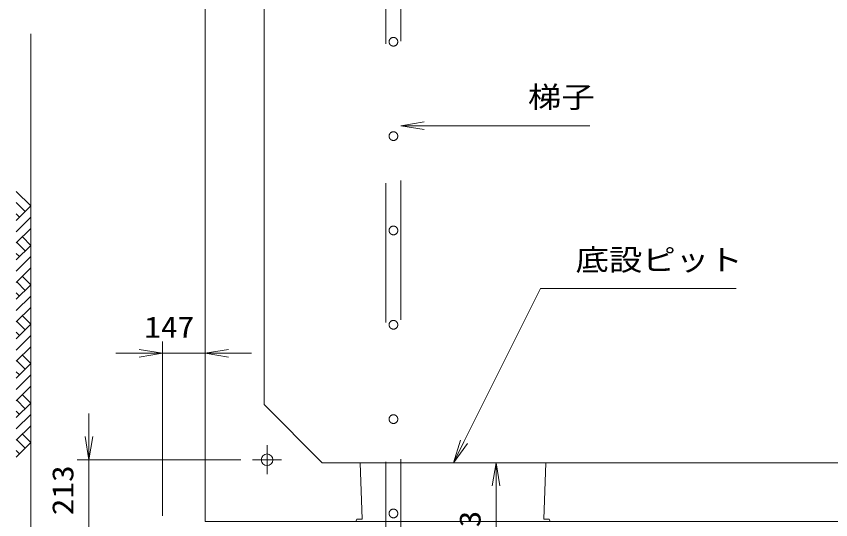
# Model space of a CAD drawing. Units: millimetres at full size. Extents: x -112800 to -79200, y 0 to 23760.
# Drawn here: x -92653 to -89850, y 7060 to 8795 of the extents above; entities that cross this region are included whole.
import ezdxf
from ezdxf.enums import TextEntityAlignment as Align

# ---------------------------------------------------------------- set-up
doc = ezdxf.new("R2010")
doc.units = ezdxf.units.MM
doc.header["$LTSCALE"] = 80.0044
doc.linetypes.add('CHAIN', pattern=[18.5, 12, -1.5, 3.5, -1.5])
doc.linetypes.add('DASHED_SPACED', pattern=[12, 6, -6])
for name, color, linetype, lineweight in [('0_2', 4, 'Continuous', 13), ('FRP', 4, 'DASHED_SPACED', 13), ('寸法', 6, 'Continuous', 13), ('ﾊｯﾁﾝｸﾞ', 4, 'Continuous', 9)]:
    doc.layers.add(name, color=color, linetype=linetype, lineweight=lineweight)
doc.styles.add('ＭＳ ゴシック', font='')
doc.styles.get('ＭＳ ゴシック').set_extended_font_data('MS Gothic')

# ---------------------------------------------------------------- blocks, each defined once
blk = doc.blocks.new('open_arrow')
at = {"color": 0, "linetype": 'Continuous', "lineweight": -2}
blk.add_lwpolyline([(7.5, 1.25), (0, 0), (7.5, -1.25)], dxfattribs=at)

msp = doc.modelspace()

# ---------------------------------------------------------------- linework, layer by layer
at = {"layer": '0_2', "color": 2, "linetype": 'CHAIN'}
for p, q in [((-91790, 7217), (-91790, 7317)), ((-91840, 7267), (-91740, 7267))]:
    msp.add_line(p, q, dxfattribs=at)
at = {"layer": '0_2', "color": 3}
for points in [[(-92003, 7054), (-88397, 7054), (-88397, 9510), (-92003, 9510)], [(-91600, 7257), (-88800, 7257), (-88600, 7457), (-88600, 9107), (-88800, 9307), (-91600, 9307), (-91800, 9107), (-91800, 7457)], [(-90837.76, 7063), (-90818.48, 7063), (-90815.48, 7054), (-91484.52, 7054), (-91481.52, 7063), (-91462.24, 7063), (-91470, 7257), (-90830, 7257)]]:
    msp.add_lwpolyline(points, close=True, dxfattribs=at)
at = {"layer": '0_2'}
msp.add_lwpolyline([(-92150, 6734), (-92603, 6734), (-92603, 8734)], dxfattribs=at)
at = {"layer": '0_2', "color": 3}
msp.add_circle((-91790, 7267), 20, dxfattribs=at)
at = {"layer": 'FRP'}
msp.add_lwpolyline([(-91381, 10140), (-91381, 6789), (-91329, 6789), (-91329, 10260), (-91381, 10260), (-91381, 10172), (-91366, 10172), (-91366, 10185)], dxfattribs=at)
for centre in [(-91355, 8707), (-91355, 8382), (-91355, 8057), (-91355, 7732), (-91355, 7407), (-91355, 7082)]:
    msp.add_circle(centre, 15, dxfattribs=at)
at = {"layer": '寸法'}
for p, q in [((-92150, 7074), (-92150, 7674)), ((-92003, 7094), (-92003, 7674)), ((-91843, 7634), (-92310, 7634)), ((-92403, 6894), (-92403, 7427)), ((-91880, 7267), (-92443, 7267)), ((-91001.67, 7257), (-91001.67, 6754))]:
    msp.add_line(p, q, dxfattribs=at)
for points in [[(-91329, 8418), (-91249, 8418), (-90932.33, 8418), (-90679, 8418)], [(-91148.33, 7257), (-91112.56, 7328.55), (-90848.33, 7857), (-90175, 7857)]]:
    msp.add_lwpolyline(points, dxfattribs=at)
at = {"layer": 'ﾊｯﾁﾝｸﾞ'}
for p, q in [((-92653, 8191.65), (-92603, 8141.65)), ((-92653, 8152.76), (-92622.44, 8122.2)), ((-92603, 8141.65), (-92653, 8091.65)), ((-92653, 8113.87), (-92641.89, 8102.76)), ((-92603, 8102.76), (-92653, 8052.76)), ((-92603, 8063.87), (-92653, 8013.87)), ((-92632.05, 8034.82), (-92603, 8005.76)), ((-92603, 8005.76), (-92653, 7955.76)), ((-92651.5, 8015.37), (-92622.44, 7986.32)), ((-92653, 7977.98), (-92641.89, 7966.87)), ((-92603, 7966.87), (-92653, 7916.87)), ((-92603, 7927.98), (-92653, 7877.98)), ((-92651.5, 7879.49), (-92622.44, 7850.44)), ((-92632.05, 7898.93), (-92603, 7869.88)), ((-92603, 7869.88), (-92653, 7819.88)), ((-92653, 7842.1), (-92641.89, 7830.99)), ((-92603, 7830.99), (-92653, 7780.99)), ((-92603, 7792.1), (-92653, 7742.1)), ((-92651.5, 7743.61), (-92622.44, 7714.56)), ((-92632.05, 7763.05), (-92603, 7734)), ((-92603, 7734), (-92653, 7684)), ((-92653, 7706.22), (-92641.89, 7695.11)), ((-92603, 7695.11), (-92653, 7645.11)), ((-92603, 7656.22), (-92653, 7606.22)), ((-92632.05, 7627.17), (-92603, 7598.12)), ((-92603, 7598.12), (-92653, 7548.12)), ((-92651.5, 7607.72), (-92622.44, 7578.67)), ((-92653, 7570.34), (-92641.89, 7559.23)), ((-92603, 7559.23), (-92653, 7509.23)), ((-92603, 7520.34), (-92653, 7470.34)), ((-92632.05, 7491.29), (-92603, 7462.24)), ((-92603, 7462.24), (-92653, 7412.24)), ((-92651.5, 7471.84), (-92622.44, 7442.79)), ((-92653, 7434.46), (-92641.89, 7423.35)), ((-92603, 7423.35), (-92653, 7373.35)), ((-92603, 7384.46), (-92653, 7334.46)), ((-92632.05, 7355.41), (-92603, 7326.35)), ((-92603, 7326.35), (-92653, 7276.35)), ((-92651.5, 7335.96), (-92622.44, 7306.91)), ((-92653, 7298.57), (-92641.89, 7287.46))]:
    msp.add_line(p, q, dxfattribs=at)

# ---------------------------------------------------------------- block references
at = {"layer": '寸法', "xscale": 10.7, "yscale": 10.7}
for p in [(-91329, 8418), (-92003, 7634)]:
    msp.add_blockref('open_arrow', p, dxfattribs=at)
for p, rotation in [((-92150, 7634), 180), ((-92403, 7267), 90), ((-91148.33, 7257), 63.4), ((-91001.67, 7257), 270)]:
    msp.add_blockref('open_arrow', p, dxfattribs=dict(at, rotation=rotation))

# ---------------------------------------------------------------- texts
at = {"layer": '寸法', "style": 'ＭＳ ゴシック', "width": 1.15}
for s, p in [('梯子', (-90892.33, 8458)), ('底設ピット', (-90728.33, 7897))]:
    msp.add_text(s, height=73.31, dxfattribs=at).set_placement(p, align=Align.BOTTOM_LEFT)
msp.add_text('147', height=73.31, dxfattribs=at).set_placement((-92126.5, 7724), align=Align.MIDDLE_CENTER)
for s, p in [('213', (-92493, 7162)), ('503', (-91091.67, 7005.5))]:
    msp.add_text(s, height=73.31, rotation=90, dxfattribs=at).set_placement(p, align=Align.MIDDLE_CENTER)

doc.saveas('drawing.dxf')
